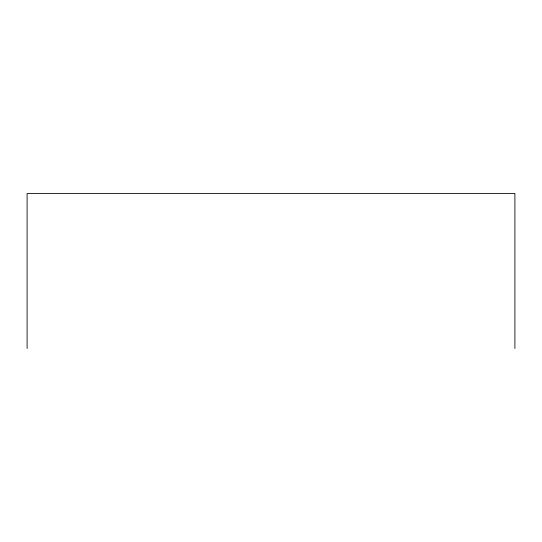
<?xml version="1.0" encoding="UTF-8"?>
<svg xmlns="http://www.w3.org/2000/svg" width="542" height="542" viewBox="0 0 542 542"><rect width="100%" height="100%" fill="white"/><g stroke="black" fill="none" stroke-linecap="round" stroke-linejoin="round"><path stroke-width="0.81" d="M514.9 348.492L514.9 193.508L27.1 193.508L27.1 348.492"/></g></svg>
